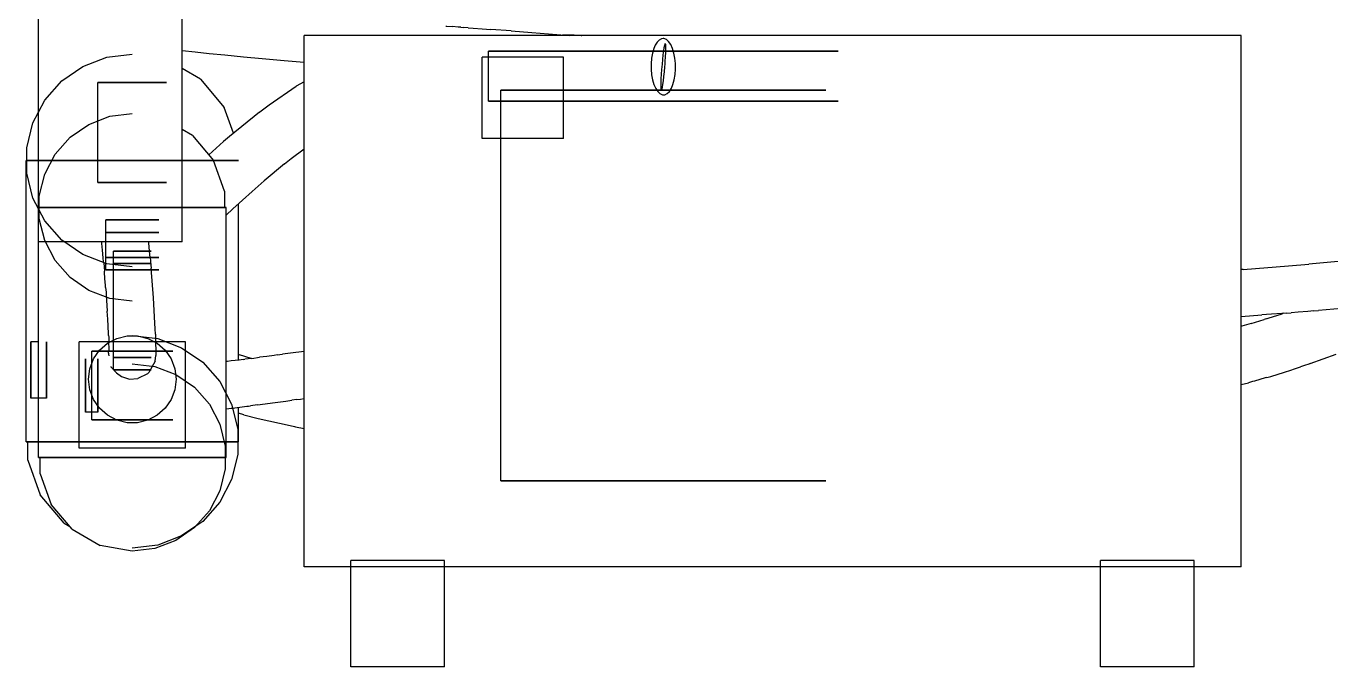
# Model space of a CAD drawing. Header units: millimetres. Extents: x -808 to -5, y -418 to 283.
# Drawn here: x -752.76 to -706.81, y 5.03 to 27.58 of the extents above; entities that cross this region are included whole.
import ezdxf

# ---------------------------------------------------------------- set-up
doc = ezdxf.new("R2010")
doc.units = ezdxf.units.MM
doc.layers.add('HIDDEN', color=8, linetype='Continuous')
doc.layers.add('VISIBLE', color=7, linetype='Continuous')

msp = doc.modelspace()

# ---------------------------------------------------------------- linework, layer by layer
at = {"layer": 'HIDDEN'}
for points in [[(-752.316, 19.99), (-752.316, 30.11)], [(-747.256, 19.99), (-747.256, 30.11)], [(-709.966, 27.25), (-742.966, 27.25)], [(-742.966, 8.55), (-742.966, 27.25)], [(-730.378, 27.132), (-730.461, 27.089)], [(-730.317, 27.14), (-730.378, 27.132)], [(-730.292, 27.137), (-730.317, 27.14)], [(-730.208, 27.104), (-730.292, 27.137)], [(-709.966, 8.55), (-709.966, 27.25)], [(-736.476, 24.94), (-736.476, 26.7)], [(-736.297, 26.7), (-736.476, 26.7)], [(-736.476, 26.7), (-736.297, 26.7)], [(-735.771, 26.7), (-736.297, 26.7)], [(-736.297, 26.7), (-735.771, 26.7)], [(-734.927, 26.7), (-735.771, 26.7)], [(-735.771, 26.7), (-734.927, 26.7)], [(-733.815, 26.7), (-734.927, 26.7)], [(-734.927, 26.7), (-733.815, 26.7)], [(-732.5, 26.7), (-733.815, 26.7)], [(-733.815, 26.7), (-732.5, 26.7)], [(-731.059, 26.7), (-732.5, 26.7)], [(-732.5, 26.7), (-731.059, 26.7)], [(-729.574, 26.7), (-731.059, 26.7)], [(-731.059, 26.7), (-729.574, 26.7)], [(-730.653, 26.785), (-730.699, 26.625)], [(-730.6, 26.909), (-730.653, 26.785)], [(-730.537, 27.01), (-730.6, 26.909)], [(-730.461, 27.089), (-730.537, 27.01)], [(-730.316, 26.57), (-730.299, 26.712)], [(-730.299, 26.712), (-730.283, 26.828)], [(-730.283, 26.828), (-730.268, 26.912)], [(-730.268, 26.912), (-730.255, 26.96)], [(-730.255, 26.96), (-730.247, 26.972)], [(-730.242, 26.651), (-730.25, 26.5)], [(-730.247, 26.972), (-730.246, 26.971)], [(-730.246, 26.971), (-730.239, 26.944)], [(-730.238, 26.78), (-730.242, 26.651)], [(-730.239, 26.944), (-730.237, 26.879)], [(-730.237, 26.879), (-730.238, 26.78)], [(-730.128, 27.033), (-730.208, 27.104)], [(-730.055, 26.927), (-730.128, 27.033)], [(-729.993, 26.792), (-730.055, 26.927)], [(-729.943, 26.631), (-729.993, 26.792)], [(-728.132, 26.7), (-729.574, 26.7)], [(-729.574, 26.7), (-728.132, 26.7)], [(-726.817, 26.7), (-728.132, 26.7)], [(-728.132, 26.7), (-726.817, 26.7)], [(-725.705, 26.7), (-726.817, 26.7)], [(-726.817, 26.7), (-725.705, 26.7)], [(-724.862, 26.7), (-725.705, 26.7)], [(-725.705, 26.7), (-724.862, 26.7)], [(-724.335, 26.7), (-724.862, 26.7)], [(-724.862, 26.7), (-724.335, 26.7)], [(-724.156, 26.7), (-724.335, 26.7)], [(-724.335, 26.7), (-724.156, 26.7)], [(-750.754, 26.162), (-749.911, 26.481)], [(-749.911, 26.481), (-749.016, 26.59)], [(-733.836, 26.48), (-736.696, 26.48)], [(-736.696, 23.62), (-736.696, 26.48)], [(-733.836, 26.48), (-736.696, 26.48)], [(-736.696, 23.62), (-736.696, 26.48)], [(-733.836, 23.62), (-733.836, 26.48)], [(-733.836, 23.62), (-733.836, 26.48)], [(-730.731, 26.446), (-730.746, 26.255)], [(-730.746, 26.255), (-730.745, 26.06)], [(-730.699, 26.625), (-730.731, 26.446)], [(-730.364, 26.057), (-730.349, 26.235)], [(-730.349, 26.235), (-730.333, 26.408)], [(-730.333, 26.408), (-730.316, 26.57)], [(-730.268, 26.242), (-730.276, 26.15)], [(-730.261, 26.332), (-730.268, 26.242)], [(-730.25, 26.5), (-730.261, 26.332)], [(-729.907, 26.452), (-729.943, 26.631)], [(-729.888, 26.261), (-729.907, 26.452)], [(-729.885, 26.066), (-729.888, 26.261)], [(-751.496, 25.649), (-750.754, 26.162)], [(-730.745, 26.06), (-730.728, 25.868)], [(-730.728, 25.868), (-730.694, 25.686)], [(-730.386, 25.723), (-730.377, 25.884)], [(-730.377, 25.884), (-730.364, 26.057)], [(-730.308, 25.808), (-730.325, 25.655)], [(-730.291, 25.975), (-730.308, 25.808)], [(-730.276, 26.15), (-730.291, 25.975)], [(-729.929, 25.693), (-729.899, 25.874)], [(-729.899, 25.874), (-729.885, 26.066)], [(-752.094, 24.975), (-751.496, 25.649)], [(-750.226, 22.08), (-750.226, 25.6)], [(-750.191, 25.6), (-750.226, 25.6)], [(-750.226, 25.6), (-750.191, 25.6)], [(-750.088, 25.6), (-750.191, 25.6)], [(-750.191, 25.6), (-750.088, 25.6)], [(-749.922, 25.6), (-750.088, 25.6)], [(-750.088, 25.6), (-749.922, 25.6)], [(-749.703, 25.6), (-749.922, 25.6)], [(-749.922, 25.6), (-749.703, 25.6)], [(-749.445, 25.6), (-749.703, 25.6)], [(-749.703, 25.6), (-749.445, 25.6)], [(-749.162, 25.6), (-749.445, 25.6)], [(-749.445, 25.6), (-749.162, 25.6)], [(-748.87, 25.6), (-749.162, 25.6)], [(-749.162, 25.6), (-748.87, 25.6)], [(-748.587, 25.6), (-748.87, 25.6)], [(-748.87, 25.6), (-748.587, 25.6)], [(-748.329, 25.6), (-748.587, 25.6)], [(-748.587, 25.6), (-748.329, 25.6)], [(-748.11, 25.6), (-748.329, 25.6)], [(-748.329, 25.6), (-748.11, 25.6)], [(-747.945, 25.6), (-748.11, 25.6)], [(-748.11, 25.6), (-747.945, 25.6)], [(-747.841, 25.6), (-747.945, 25.6)], [(-747.945, 25.6), (-747.841, 25.6)], [(-747.806, 25.6), (-747.841, 25.6)], [(-747.841, 25.6), (-747.806, 25.6)], [(-736.036, 11.575), (-736.036, 25.325)], [(-735.87, 25.325), (-736.036, 25.325)], [(-736.036, 25.325), (-735.87, 25.325)], [(-735.381, 25.325), (-735.87, 25.325)], [(-735.87, 25.325), (-735.381, 25.325)], [(-734.598, 25.325), (-735.381, 25.325)], [(-735.381, 25.325), (-734.598, 25.325)], [(-733.565, 25.325), (-734.598, 25.325)], [(-734.598, 25.325), (-733.565, 25.325)], [(-732.344, 25.325), (-733.565, 25.325)], [(-733.565, 25.325), (-732.344, 25.325)], [(-731.006, 25.325), (-732.344, 25.325)], [(-732.344, 25.325), (-731.006, 25.325)], [(-729.627, 25.325), (-731.006, 25.325)], [(-731.006, 25.325), (-729.627, 25.325)], [(-730.694, 25.686), (-730.645, 25.523)], [(-730.645, 25.523), (-730.584, 25.385)], [(-730.584, 25.385), (-730.512, 25.276)], [(-730.512, 25.276), (-730.433, 25.202)], [(-730.396, 25.468), (-730.393, 25.582)], [(-730.395, 25.385), (-730.396, 25.468)], [(-730.39, 25.338), (-730.395, 25.385)], [(-730.393, 25.582), (-730.386, 25.723)], [(-730.385, 25.328), (-730.39, 25.338)], [(-730.382, 25.329), (-730.385, 25.328)], [(-730.371, 25.359), (-730.382, 25.329)], [(-730.358, 25.425), (-730.371, 25.359)], [(-730.342, 25.526), (-730.358, 25.425)], [(-730.325, 25.655), (-730.342, 25.526)], [(-730.18, 25.204), (-730.103, 25.28)], [(-730.103, 25.28), (-730.033, 25.39)], [(-730.033, 25.39), (-729.975, 25.529)], [(-729.975, 25.529), (-729.929, 25.693)], [(-728.288, 25.325), (-729.627, 25.325)], [(-729.627, 25.325), (-728.288, 25.325)], [(-727.067, 25.325), (-728.288, 25.325)], [(-728.288, 25.325), (-727.067, 25.325)], [(-726.035, 25.325), (-727.067, 25.325)], [(-727.067, 25.325), (-726.035, 25.325)], [(-725.251, 25.325), (-726.035, 25.325)], [(-726.035, 25.325), (-725.251, 25.325)], [(-724.762, 25.325), (-725.251, 25.325)], [(-725.251, 25.325), (-724.762, 25.325)], [(-724.596, 25.325), (-724.762, 25.325)], [(-724.762, 25.325), (-724.596, 25.325)], [(-752.316, 24.551), (-752.094, 24.975)], [(-736.297, 24.94), (-736.476, 24.94)], [(-736.476, 24.94), (-736.297, 24.94)], [(-735.771, 24.94), (-736.297, 24.94)], [(-736.297, 24.94), (-735.771, 24.94)], [(-734.927, 24.94), (-735.771, 24.94)], [(-735.771, 24.94), (-734.927, 24.94)], [(-733.815, 24.94), (-734.927, 24.94)], [(-734.927, 24.94), (-733.815, 24.94)], [(-732.5, 24.94), (-733.815, 24.94)], [(-733.815, 24.94), (-732.5, 24.94)], [(-731.059, 24.94), (-732.5, 24.94)], [(-732.5, 24.94), (-731.059, 24.94)], [(-729.574, 24.94), (-731.059, 24.94)], [(-731.059, 24.94), (-729.574, 24.94)], [(-730.433, 25.202), (-730.349, 25.164)], [(-730.349, 25.164), (-730.315, 25.16)], [(-730.315, 25.16), (-730.263, 25.165)], [(-730.263, 25.165), (-730.18, 25.204)], [(-728.132, 24.94), (-729.574, 24.94)], [(-729.574, 24.94), (-728.132, 24.94)], [(-726.817, 24.94), (-728.132, 24.94)], [(-728.132, 24.94), (-726.817, 24.94)], [(-725.705, 24.94), (-726.817, 24.94)], [(-726.817, 24.94), (-725.705, 24.94)], [(-724.862, 24.94), (-725.705, 24.94)], [(-725.705, 24.94), (-724.862, 24.94)], [(-724.335, 24.94), (-724.862, 24.94)], [(-724.862, 24.94), (-724.335, 24.94)], [(-724.156, 24.94), (-724.335, 24.94)], [(-724.335, 24.94), (-724.156, 24.94)], [(-750.55, 24.122), (-749.806, 24.404)], [(-749.806, 24.404), (-749.016, 24.5)], [(-751.204, 23.67), (-750.55, 24.122)], [(-751.732, 23.075), (-751.204, 23.67)], [(-733.836, 23.62), (-736.696, 23.62)], [(-733.836, 23.62), (-736.696, 23.62)], [(-752.102, 22.37), (-751.732, 23.075)], [(-752.647, 22.85), (-752.756, 22.85)], [(-752.729, 22.399), (-752.729, 22.85)], [(-752.328, 22.85), (-752.647, 22.85)], [(-751.816, 22.85), (-752.328, 22.85)], [(-752.316, 22.85), (-751.816, 22.85)], [(-751.141, 22.85), (-751.816, 22.85)], [(-751.816, 22.85), (-751.141, 22.85)], [(-750.342, 22.85), (-751.141, 22.85)], [(-751.141, 22.85), (-750.342, 22.85)], [(-749.467, 22.85), (-750.342, 22.85)], [(-750.342, 22.85), (-749.467, 22.85)], [(-748.565, 22.85), (-749.467, 22.85)], [(-749.467, 22.85), (-748.565, 22.85)], [(-747.69, 22.85), (-748.565, 22.85)], [(-748.565, 22.85), (-747.69, 22.85)], [(-746.892, 22.85), (-747.69, 22.85)], [(-747.69, 22.85), (-746.892, 22.85)], [(-746.217, 22.85), (-746.892, 22.85)], [(-746.892, 22.85), (-746.827, 22.85)], [(-746.538, 22.85), (-746.217, 22.85)], [(-745.705, 22.85), (-746.217, 22.85)], [(-746.217, 22.85), (-745.705, 22.85)], [(-745.385, 22.85), (-745.705, 22.85)], [(-745.705, 22.85), (-745.385, 22.85)], [(-745.276, 22.85), (-745.385, 22.85)], [(-745.385, 22.85), (-745.276, 22.85)], [(-752.513, 21.524), (-752.729, 22.399)], [(-752.292, 21.598), (-752.102, 22.37)], [(-750.191, 22.08), (-750.226, 22.08)], [(-750.226, 22.08), (-750.191, 22.08)], [(-750.088, 22.08), (-750.191, 22.08)], [(-750.191, 22.08), (-750.088, 22.08)], [(-749.922, 22.08), (-750.088, 22.08)], [(-750.088, 22.08), (-749.922, 22.08)], [(-749.703, 22.08), (-749.922, 22.08)], [(-749.922, 22.08), (-749.703, 22.08)], [(-749.445, 22.08), (-749.703, 22.08)], [(-749.703, 22.08), (-749.445, 22.08)], [(-749.162, 22.08), (-749.445, 22.08)], [(-749.445, 22.08), (-749.162, 22.08)], [(-748.87, 22.08), (-749.162, 22.08)], [(-749.162, 22.08), (-748.87, 22.08)], [(-748.587, 22.08), (-748.87, 22.08)], [(-748.87, 22.08), (-748.587, 22.08)], [(-748.329, 22.08), (-748.587, 22.08)], [(-748.587, 22.08), (-748.329, 22.08)], [(-748.11, 22.08), (-748.329, 22.08)], [(-748.329, 22.08), (-748.11, 22.08)], [(-747.945, 22.08), (-748.11, 22.08)], [(-748.11, 22.08), (-747.945, 22.08)], [(-747.841, 22.08), (-747.945, 22.08)], [(-747.945, 22.08), (-747.841, 22.08)], [(-747.806, 22.08), (-747.841, 22.08)], [(-747.841, 22.08), (-747.806, 22.08)], [(-752.292, 20.802), (-752.292, 21.598)], [(-752.094, 20.725), (-752.513, 21.524)], [(-752.316, 19.99), (-752.316, 21.2)], [(-752.22, 21.2), (-752.316, 21.2)], [(-752.316, 21.2), (-752.22, 21.2)], [(-751.938, 21.2), (-752.22, 21.2)], [(-752.22, 21.2), (-751.938, 21.2)], [(-751.486, 21.2), (-751.938, 21.2)], [(-751.938, 21.2), (-751.486, 21.2)], [(-750.891, 21.2), (-751.486, 21.2)], [(-751.486, 21.2), (-750.891, 21.2)], [(-750.186, 21.2), (-750.891, 21.2)], [(-750.891, 21.2), (-750.186, 21.2)], [(-749.414, 21.2), (-750.186, 21.2)], [(-750.186, 21.2), (-749.414, 21.2)], [(-748.618, 21.2), (-749.414, 21.2)], [(-749.414, 21.2), (-748.618, 21.2)], [(-747.846, 21.2), (-748.618, 21.2)], [(-748.618, 21.2), (-747.846, 21.2)], [(-747.142, 21.2), (-747.846, 21.2)], [(-747.846, 21.2), (-747.256, 21.2)], [(-746.546, 21.2), (-747.142, 21.2)], [(-746.094, 21.2), (-746.546, 21.2)], [(-745.812, 21.2), (-746.094, 21.2)], [(-745.716, 21.2), (-745.812, 21.2)], [(-752.102, 20.03), (-752.292, 20.802)], [(-751.496, 20.051), (-752.094, 20.725)], [(-749.951, 19.44), (-749.951, 20.76)], [(-749.924, 20.76), (-749.951, 20.76)], [(-749.951, 20.76), (-749.924, 20.76)], [(-749.844, 20.76), (-749.924, 20.76)], [(-749.924, 20.76), (-749.844, 20.76)], [(-749.716, 20.76), (-749.844, 20.76)], [(-749.844, 20.76), (-749.716, 20.76)], [(-749.547, 20.76), (-749.716, 20.76)], [(-749.716, 20.76), (-749.547, 20.76)], [(-749.348, 20.76), (-749.547, 20.76)], [(-749.547, 20.76), (-749.348, 20.76)], [(-749.129, 20.76), (-749.348, 20.76)], [(-749.348, 20.76), (-749.129, 20.76)], [(-748.903, 20.76), (-749.129, 20.76)], [(-749.129, 20.76), (-748.903, 20.76)], [(-748.685, 20.76), (-748.903, 20.76)], [(-748.903, 20.76), (-748.685, 20.76)], [(-748.485, 20.76), (-748.685, 20.76)], [(-748.685, 20.76), (-748.485, 20.76)], [(-748.316, 20.76), (-748.485, 20.76)], [(-748.485, 20.76), (-748.316, 20.76)], [(-748.188, 20.76), (-748.316, 20.76)], [(-748.316, 20.76), (-748.188, 20.76)], [(-748.108, 20.76), (-748.188, 20.76)], [(-748.188, 20.76), (-748.108, 20.76)], [(-748.081, 20.76), (-748.108, 20.76)], [(-748.108, 20.76), (-748.081, 20.76)], [(-749.951, 19), (-749.951, 20.32)], [(-749.924, 20.32), (-749.951, 20.32)], [(-749.951, 20.32), (-749.924, 20.32)], [(-749.844, 20.32), (-749.924, 20.32)], [(-749.924, 20.32), (-749.844, 20.32)], [(-749.716, 20.32), (-749.844, 20.32)], [(-749.844, 20.32), (-749.716, 20.32)], [(-749.547, 20.32), (-749.716, 20.32)], [(-749.716, 20.32), (-749.547, 20.32)], [(-749.348, 20.32), (-749.547, 20.32)], [(-749.547, 20.32), (-749.348, 20.32)], [(-749.129, 20.32), (-749.348, 20.32)], [(-749.348, 20.32), (-749.129, 20.32)], [(-748.903, 20.32), (-749.129, 20.32)], [(-749.129, 20.32), (-748.903, 20.32)], [(-748.685, 20.32), (-748.903, 20.32)], [(-748.903, 20.32), (-748.685, 20.32)], [(-748.485, 20.32), (-748.685, 20.32)], [(-748.685, 20.32), (-748.485, 20.32)], [(-748.316, 20.32), (-748.485, 20.32)], [(-748.485, 20.32), (-748.316, 20.32)], [(-748.188, 20.32), (-748.316, 20.32)], [(-748.316, 20.32), (-748.188, 20.32)], [(-748.108, 20.32), (-748.188, 20.32)], [(-748.188, 20.32), (-748.108, 20.32)], [(-748.081, 20.32), (-748.108, 20.32)], [(-748.108, 20.32), (-748.081, 20.32)], [(-747.256, 19.99), (-752.316, 19.99)], [(-751.732, 19.325), (-752.102, 20.03)], [(-750.754, 19.538), (-751.496, 20.051)], [(-751.204, 18.73), (-751.732, 19.325)], [(-749.911, 19.219), (-750.754, 19.538)], [(-749.924, 19.44), (-749.951, 19.44)], [(-749.951, 19.44), (-749.924, 19.44)], [(-749.844, 19.44), (-749.924, 19.44)], [(-749.924, 19.44), (-749.844, 19.44)], [(-749.716, 19.44), (-749.844, 19.44)], [(-749.844, 19.44), (-749.716, 19.44)], [(-749.547, 19.44), (-749.716, 19.44)], [(-749.716, 19.44), (-749.547, 19.44)], [(-749.676, 15.92), (-749.676, 19.66)], [(-749.657, 19.66), (-749.676, 19.66)], [(-749.676, 19.66), (-749.657, 19.66)], [(-749.601, 19.66), (-749.657, 19.66)], [(-749.657, 19.66), (-749.601, 19.66)], [(-749.51, 19.66), (-749.601, 19.66)], [(-749.601, 19.66), (-749.51, 19.66)], [(-749.348, 19.44), (-749.547, 19.44)], [(-749.547, 19.44), (-749.348, 19.44)], [(-749.391, 19.66), (-749.51, 19.66)], [(-749.51, 19.66), (-749.391, 19.66)], [(-749.25, 19.66), (-749.391, 19.66)], [(-749.391, 19.66), (-749.25, 19.66)], [(-749.129, 19.44), (-749.348, 19.44)], [(-749.348, 19.44), (-749.129, 19.44)], [(-749.096, 19.66), (-749.25, 19.66)], [(-749.25, 19.66), (-749.096, 19.66)], [(-748.903, 19.44), (-749.129, 19.44)], [(-749.129, 19.44), (-748.903, 19.44)], [(-748.937, 19.66), (-749.096, 19.66)], [(-749.096, 19.66), (-748.937, 19.66)], [(-748.782, 19.66), (-748.937, 19.66)], [(-748.937, 19.66), (-748.782, 19.66)], [(-748.685, 19.44), (-748.903, 19.44)], [(-748.903, 19.44), (-748.685, 19.44)], [(-748.641, 19.66), (-748.782, 19.66)], [(-748.782, 19.66), (-748.641, 19.66)], [(-748.485, 19.44), (-748.685, 19.44)], [(-748.685, 19.44), (-748.485, 19.44)], [(-748.522, 19.66), (-748.641, 19.66)], [(-748.641, 19.66), (-748.522, 19.66)], [(-748.432, 19.66), (-748.522, 19.66)], [(-748.522, 19.66), (-748.432, 19.66)], [(-748.316, 19.44), (-748.485, 19.44)], [(-748.485, 19.44), (-748.316, 19.44)], [(-748.375, 19.66), (-748.432, 19.66)], [(-748.432, 19.66), (-748.375, 19.66)], [(-748.356, 19.66), (-748.375, 19.66)], [(-748.375, 19.66), (-748.356, 19.66)], [(-748.188, 19.44), (-748.316, 19.44)], [(-748.316, 19.44), (-748.188, 19.44)], [(-748.108, 19.44), (-748.188, 19.44)], [(-748.188, 19.44), (-748.108, 19.44)], [(-748.081, 19.44), (-748.108, 19.44)], [(-748.108, 19.44), (-748.081, 19.44)], [(-749.924, 19), (-749.951, 19)], [(-749.951, 19), (-749.924, 19)], [(-749.844, 19), (-749.924, 19)], [(-749.924, 19), (-749.844, 19)], [(-749.016, 19.11), (-749.911, 19.219)], [(-749.716, 19), (-749.844, 19)], [(-749.844, 19), (-749.716, 19)], [(-749.547, 19), (-749.716, 19)], [(-749.716, 19), (-749.547, 19)], [(-749.676, 15.48), (-749.676, 19.22)], [(-749.657, 19.22), (-749.676, 19.22)], [(-749.676, 19.22), (-749.657, 19.22)], [(-749.601, 19.22), (-749.657, 19.22)], [(-749.657, 19.22), (-749.601, 19.22)], [(-749.51, 19.22), (-749.601, 19.22)], [(-749.601, 19.22), (-749.51, 19.22)], [(-749.348, 19), (-749.547, 19)], [(-749.547, 19), (-749.348, 19)], [(-749.391, 19.22), (-749.51, 19.22)], [(-749.51, 19.22), (-749.391, 19.22)], [(-749.25, 19.22), (-749.391, 19.22)], [(-749.391, 19.22), (-749.25, 19.22)], [(-749.129, 19), (-749.348, 19)], [(-749.348, 19), (-749.129, 19)], [(-749.096, 19.22), (-749.25, 19.22)], [(-749.25, 19.22), (-749.096, 19.22)], [(-748.903, 19), (-749.129, 19)], [(-749.129, 19), (-748.903, 19)], [(-748.937, 19.22), (-749.096, 19.22)], [(-749.096, 19.22), (-748.937, 19.22)], [(-748.782, 19.22), (-748.937, 19.22)], [(-748.937, 19.22), (-748.782, 19.22)], [(-748.685, 19), (-748.903, 19)], [(-748.903, 19), (-748.685, 19)], [(-748.641, 19.22), (-748.782, 19.22)], [(-748.782, 19.22), (-748.641, 19.22)], [(-748.485, 19), (-748.685, 19)], [(-748.685, 19), (-748.485, 19)], [(-748.522, 19.22), (-748.641, 19.22)], [(-748.641, 19.22), (-748.522, 19.22)], [(-748.432, 19.22), (-748.522, 19.22)], [(-748.522, 19.22), (-748.432, 19.22)], [(-748.316, 19), (-748.485, 19)], [(-748.485, 19), (-748.316, 19)], [(-748.375, 19.22), (-748.432, 19.22)], [(-748.432, 19.22), (-748.375, 19.22)], [(-748.356, 19.22), (-748.375, 19.22)], [(-748.375, 19.22), (-748.356, 19.22)], [(-748.188, 19), (-748.316, 19)], [(-748.316, 19), (-748.188, 19)], [(-748.108, 19), (-748.188, 19)], [(-748.188, 19), (-748.108, 19)], [(-748.081, 19), (-748.108, 19)], [(-748.108, 19), (-748.081, 19)], [(-750.55, 18.278), (-751.204, 18.73)], [(-749.806, 17.996), (-750.55, 18.278)], [(-749.016, 17.9), (-749.806, 17.996)], [(-749.891, 16.417), (-749.562, 16.59)], [(-749.891, 16.417), (-749.562, 16.59)], [(-749.562, 16.59), (-749.202, 16.679)], [(-749.562, 16.59), (-749.202, 16.679)], [(-749.202, 16.679), (-748.83, 16.679)], [(-749.202, 16.679), (-748.83, 16.679)], [(-749.016, 16.69), (-748.121, 16.581)], [(-748.83, 16.679), (-748.47, 16.59)], [(-748.83, 16.679), (-748.47, 16.59)], [(-748.47, 16.59), (-748.141, 16.417)], [(-748.47, 16.59), (-748.141, 16.417)], [(-748.121, 16.581), (-747.278, 16.262)], [(-752.591, 16.47), (-752.591, 16.441)], [(-752.591, 16.441), (-752.591, 16.357)], [(-752.591, 16.357), (-752.591, 16.221)], [(-752.591, 16.221), (-752.591, 16.042)], [(-752.316, 14.49), (-752.316, 16.47)], [(-752.041, 16.47), (-752.041, 16.441)], [(-752.041, 16.441), (-752.041, 16.47)], [(-752.041, 16.441), (-752.041, 16.357)], [(-752.041, 16.357), (-752.041, 16.441)], [(-752.041, 16.357), (-752.041, 16.221)], [(-752.041, 16.221), (-752.041, 16.357)], [(-752.041, 16.221), (-752.041, 16.042)], [(-752.041, 16.042), (-752.041, 16.221)], [(-747.146, 16.47), (-750.886, 16.47)], [(-750.886, 12.73), (-750.886, 16.47)], [(-747.146, 16.47), (-750.886, 16.47)], [(-750.886, 12.73), (-750.886, 16.47)], [(-750.446, 13.72), (-750.446, 16.14)], [(-750.405, 16.14), (-750.446, 16.14)], [(-750.446, 16.14), (-750.405, 16.14)], [(-750.282, 16.14), (-750.405, 16.14)], [(-750.405, 16.14), (-750.282, 16.14)], [(-750.38, 15.866), (-750.169, 16.171)], [(-750.38, 15.866), (-750.169, 16.171)], [(-750.086, 16.14), (-750.282, 16.14)], [(-750.282, 16.14), (-750.086, 16.14)], [(-750.169, 16.171), (-749.891, 16.417)], [(-750.169, 16.171), (-749.891, 16.417)], [(-749.828, 16.14), (-750.086, 16.14)], [(-750.086, 16.14), (-749.828, 16.14)], [(-749.523, 16.14), (-749.828, 16.14)], [(-749.828, 16.14), (-749.523, 16.14)], [(-749.188, 16.14), (-749.523, 16.14)], [(-749.523, 16.14), (-749.188, 16.14)], [(-748.844, 16.14), (-749.188, 16.14)], [(-749.188, 16.14), (-748.844, 16.14)], [(-748.509, 16.14), (-748.844, 16.14)], [(-748.844, 16.14), (-748.509, 16.14)], [(-748.204, 16.14), (-748.509, 16.14)], [(-748.509, 16.14), (-748.204, 16.14)], [(-747.946, 16.14), (-748.204, 16.14)], [(-748.204, 16.14), (-747.946, 16.14)], [(-748.141, 16.417), (-747.863, 16.171)], [(-748.141, 16.417), (-747.863, 16.171)], [(-747.75, 16.14), (-747.946, 16.14)], [(-747.946, 16.14), (-747.75, 16.14)], [(-747.863, 16.171), (-747.653, 15.866)], [(-747.863, 16.171), (-747.653, 15.866)], [(-747.628, 16.14), (-747.75, 16.14)], [(-747.75, 16.14), (-747.628, 16.14)], [(-747.586, 16.14), (-747.628, 16.14)], [(-747.628, 16.14), (-747.586, 16.14)], [(-747.278, 16.262), (-746.536, 15.749)], [(-747.146, 12.73), (-747.146, 16.47)], [(-747.146, 12.73), (-747.146, 16.47)], [(-752.591, 16.042), (-752.591, 15.831)], [(-752.591, 15.831), (-752.591, 15.599)], [(-752.041, 16.042), (-752.041, 15.831)], [(-752.041, 15.831), (-752.041, 16.042)], [(-752.041, 15.831), (-752.041, 15.599)], [(-752.041, 15.599), (-752.041, 15.831)], [(-750.666, 15.865), (-750.666, 15.838)], [(-750.666, 15.838), (-750.666, 15.865)], [(-750.666, 15.838), (-750.666, 15.758)], [(-750.666, 15.758), (-750.666, 15.838)], [(-750.666, 15.758), (-750.666, 15.63)], [(-750.666, 15.63), (-750.666, 15.758)], [(-750.666, 15.63), (-750.666, 15.461)], [(-750.666, 15.461), (-750.666, 15.63)], [(-750.511, 15.519), (-750.38, 15.866)], [(-750.511, 15.519), (-750.38, 15.866)], [(-750.226, 15.865), (-750.226, 15.838)], [(-750.226, 15.838), (-750.226, 15.865)], [(-750.226, 15.838), (-750.226, 15.758)], [(-750.226, 15.758), (-750.226, 15.838)], [(-750.226, 15.758), (-750.226, 15.63)], [(-750.226, 15.63), (-750.226, 15.758)], [(-750.226, 15.63), (-750.226, 15.461)], [(-750.226, 15.461), (-750.226, 15.63)], [(-749.657, 15.92), (-749.676, 15.92)], [(-749.676, 15.92), (-749.657, 15.92)], [(-749.601, 15.92), (-749.657, 15.92)], [(-749.657, 15.92), (-749.601, 15.92)], [(-749.51, 15.92), (-749.601, 15.92)], [(-749.601, 15.92), (-749.51, 15.92)], [(-749.391, 15.92), (-749.51, 15.92)], [(-749.51, 15.92), (-749.391, 15.92)], [(-749.25, 15.92), (-749.391, 15.92)], [(-749.391, 15.92), (-749.25, 15.92)], [(-749.096, 15.92), (-749.25, 15.92)], [(-749.25, 15.92), (-749.096, 15.92)], [(-748.937, 15.92), (-749.096, 15.92)], [(-749.096, 15.92), (-748.937, 15.92)], [(-749.016, 15.7), (-748.226, 15.604)], [(-748.782, 15.92), (-748.937, 15.92)], [(-748.937, 15.92), (-748.782, 15.92)], [(-748.641, 15.92), (-748.782, 15.92)], [(-748.782, 15.92), (-748.641, 15.92)], [(-748.522, 15.92), (-748.641, 15.92)], [(-748.641, 15.92), (-748.522, 15.92)], [(-748.432, 15.92), (-748.522, 15.92)], [(-748.522, 15.92), (-748.432, 15.92)], [(-748.375, 15.92), (-748.432, 15.92)], [(-748.432, 15.92), (-748.375, 15.92)], [(-748.356, 15.92), (-748.375, 15.92)], [(-748.375, 15.92), (-748.356, 15.92)], [(-747.653, 15.866), (-747.521, 15.519)], [(-747.653, 15.866), (-747.521, 15.519)], [(-746.536, 15.749), (-745.938, 15.075)], [(-752.591, 15.599), (-752.591, 15.361)], [(-752.591, 15.361), (-752.591, 15.129)], [(-752.041, 15.599), (-752.041, 15.361)], [(-752.041, 15.361), (-752.041, 15.599)], [(-752.041, 15.361), (-752.041, 15.129)], [(-752.041, 15.129), (-752.041, 15.361)], [(-750.666, 15.461), (-750.666, 15.262)], [(-750.666, 15.262), (-750.666, 15.461)], [(-750.666, 15.262), (-750.666, 15.043)], [(-750.666, 15.043), (-750.666, 15.262)], [(-750.556, 15.15), (-750.511, 15.519)], [(-750.556, 15.15), (-750.511, 15.519)], [(-750.226, 15.461), (-750.226, 15.262)], [(-750.226, 15.262), (-750.226, 15.461)], [(-750.226, 15.262), (-750.226, 15.043)], [(-750.226, 15.043), (-750.226, 15.262)], [(-749.657, 15.48), (-749.676, 15.48)], [(-749.676, 15.48), (-749.657, 15.48)], [(-749.601, 15.48), (-749.657, 15.48)], [(-749.657, 15.48), (-749.601, 15.48)], [(-749.51, 15.48), (-749.601, 15.48)], [(-749.601, 15.48), (-749.51, 15.48)], [(-749.391, 15.48), (-749.51, 15.48)], [(-749.51, 15.48), (-749.391, 15.48)], [(-749.25, 15.48), (-749.391, 15.48)], [(-749.391, 15.48), (-749.25, 15.48)], [(-749.096, 15.48), (-749.25, 15.48)], [(-749.25, 15.48), (-749.096, 15.48)], [(-748.937, 15.48), (-749.096, 15.48)], [(-749.096, 15.48), (-748.937, 15.48)], [(-748.782, 15.48), (-748.937, 15.48)], [(-748.937, 15.48), (-748.782, 15.48)], [(-748.641, 15.48), (-748.782, 15.48)], [(-748.782, 15.48), (-748.641, 15.48)], [(-748.522, 15.48), (-748.641, 15.48)], [(-748.641, 15.48), (-748.522, 15.48)], [(-748.432, 15.48), (-748.522, 15.48)], [(-748.522, 15.48), (-748.432, 15.48)], [(-748.375, 15.48), (-748.432, 15.48)], [(-748.432, 15.48), (-748.375, 15.48)], [(-748.356, 15.48), (-748.375, 15.48)], [(-748.375, 15.48), (-748.356, 15.48)], [(-748.226, 15.604), (-747.483, 15.322)], [(-747.521, 15.519), (-747.476, 15.15)], [(-747.521, 15.519), (-747.476, 15.15)], [(-747.483, 15.322), (-746.828, 14.87)], [(-752.591, 15.129), (-752.591, 14.918)], [(-752.591, 14.918), (-752.591, 14.739)], [(-752.591, 14.739), (-752.591, 14.603)], [(-752.041, 15.129), (-752.041, 14.918)], [(-752.041, 14.918), (-752.041, 15.129)], [(-752.041, 14.918), (-752.041, 14.739)], [(-752.041, 14.739), (-752.041, 14.918)], [(-752.041, 14.739), (-752.041, 14.603)], [(-752.041, 14.603), (-752.041, 14.739)], [(-750.666, 15.043), (-750.666, 14.817)], [(-750.666, 14.817), (-750.666, 15.043)], [(-750.666, 14.817), (-750.666, 14.598)], [(-750.666, 14.598), (-750.666, 14.817)], [(-750.511, 14.781), (-750.556, 15.15)], [(-750.511, 14.781), (-750.556, 15.15)], [(-750.38, 14.434), (-750.511, 14.781)], [(-750.38, 14.434), (-750.511, 14.781)], [(-750.226, 15.043), (-750.226, 14.817)], [(-750.226, 14.817), (-750.226, 15.043)], [(-750.226, 14.817), (-750.226, 14.598)], [(-750.226, 14.598), (-750.226, 14.817)], [(-747.521, 14.781), (-747.653, 14.434)], [(-747.521, 14.781), (-747.653, 14.434)], [(-747.476, 15.15), (-747.521, 14.781)], [(-747.476, 15.15), (-747.521, 14.781)], [(-746.828, 14.87), (-746.3, 14.275)], [(-745.938, 15.075), (-745.519, 14.276)], [(-752.591, 14.603), (-752.591, 14.519)], [(-752.591, 14.519), (-752.591, 14.49)], [(-752.041, 14.49), (-752.316, 14.49)], [(-752.041, 14.603), (-752.041, 14.519)], [(-752.041, 14.519), (-752.041, 14.603)], [(-752.041, 14.519), (-752.041, 14.49)], [(-752.041, 14.49), (-752.041, 14.519)], [(-750.666, 14.598), (-750.666, 14.399)], [(-750.666, 14.399), (-750.666, 14.598)], [(-750.666, 14.399), (-750.666, 14.23)], [(-750.666, 14.23), (-750.666, 14.399)], [(-750.169, 14.129), (-750.38, 14.434)], [(-750.169, 14.129), (-750.38, 14.434)], [(-750.226, 14.598), (-750.226, 14.399)], [(-750.226, 14.399), (-750.226, 14.598)], [(-750.226, 14.399), (-750.226, 14.23)], [(-750.226, 14.23), (-750.226, 14.399)], [(-747.653, 14.434), (-747.863, 14.129)], [(-747.653, 14.434), (-747.863, 14.129)], [(-746.3, 14.275), (-745.931, 13.57)], [(-745.519, 14.276), (-745.303, 13.401)], [(-750.666, 14.23), (-750.666, 14.102)], [(-750.666, 14.102), (-750.666, 14.23)], [(-750.666, 14.102), (-750.666, 14.022)], [(-750.666, 14.022), (-750.666, 14.102)], [(-750.666, 14.022), (-750.666, 13.995)], [(-750.666, 13.995), (-750.666, 14.022)], [(-750.226, 13.995), (-750.666, 13.995)], [(-750.226, 14.23), (-750.226, 14.102)], [(-750.226, 14.102), (-750.226, 14.23)], [(-750.226, 14.102), (-750.226, 14.022)], [(-750.226, 14.022), (-750.226, 14.102)], [(-750.226, 14.022), (-750.226, 13.995)], [(-750.226, 13.995), (-750.226, 14.022)], [(-749.891, 13.883), (-750.169, 14.129)], [(-749.891, 13.883), (-750.169, 14.129)], [(-749.562, 13.71), (-749.891, 13.883)], [(-749.562, 13.71), (-749.891, 13.883)], [(-748.141, 13.883), (-748.47, 13.71)], [(-748.141, 13.883), (-748.47, 13.71)], [(-747.863, 14.129), (-748.141, 13.883)], [(-747.863, 14.129), (-748.141, 13.883)], [(-750.405, 13.72), (-750.446, 13.72)], [(-750.446, 13.72), (-750.405, 13.72)], [(-750.282, 13.72), (-750.405, 13.72)], [(-750.405, 13.72), (-750.282, 13.72)], [(-750.086, 13.72), (-750.282, 13.72)], [(-750.282, 13.72), (-750.086, 13.72)], [(-749.828, 13.72), (-750.086, 13.72)], [(-750.086, 13.72), (-749.828, 13.72)], [(-749.523, 13.72), (-749.828, 13.72)], [(-749.828, 13.72), (-749.523, 13.72)], [(-749.202, 13.621), (-749.562, 13.71)], [(-749.202, 13.621), (-749.562, 13.71)], [(-749.188, 13.72), (-749.523, 13.72)], [(-749.523, 13.72), (-749.188, 13.72)], [(-748.83, 13.621), (-749.202, 13.621)], [(-748.83, 13.621), (-749.202, 13.621)], [(-748.844, 13.72), (-749.188, 13.72)], [(-749.188, 13.72), (-748.844, 13.72)], [(-748.509, 13.72), (-748.844, 13.72)], [(-748.844, 13.72), (-748.509, 13.72)], [(-748.47, 13.71), (-748.83, 13.621)], [(-748.47, 13.71), (-748.83, 13.621)], [(-748.204, 13.72), (-748.509, 13.72)], [(-748.509, 13.72), (-748.204, 13.72)], [(-747.946, 13.72), (-748.204, 13.72)], [(-748.204, 13.72), (-747.946, 13.72)], [(-747.75, 13.72), (-747.946, 13.72)], [(-747.946, 13.72), (-747.75, 13.72)], [(-747.628, 13.72), (-747.75, 13.72)], [(-747.75, 13.72), (-747.628, 13.72)], [(-747.586, 13.72), (-747.628, 13.72)], [(-747.628, 13.72), (-747.586, 13.72)], [(-745.931, 13.57), (-745.74, 12.798)], [(-745.303, 13.401), (-745.303, 12.95)], [(-752.647, 12.95), (-752.756, 12.95)], [(-752.328, 12.95), (-752.647, 12.95)], [(-751.816, 12.95), (-752.328, 12.95)], [(-752.316, 12.95), (-751.816, 12.95)], [(-751.141, 12.95), (-751.816, 12.95)], [(-751.816, 12.95), (-751.141, 12.95)], [(-750.342, 12.95), (-751.141, 12.95)], [(-751.141, 12.95), (-750.342, 12.95)], [(-749.467, 12.95), (-750.342, 12.95)], [(-750.342, 12.95), (-749.467, 12.95)], [(-748.565, 12.95), (-749.467, 12.95)], [(-749.467, 12.95), (-748.565, 12.95)], [(-747.69, 12.95), (-748.565, 12.95)], [(-748.565, 12.95), (-747.69, 12.95)], [(-746.892, 12.95), (-747.69, 12.95)], [(-747.69, 12.95), (-746.892, 12.95)], [(-746.217, 12.95), (-746.892, 12.95)], [(-746.892, 12.95), (-746.217, 12.95)], [(-745.705, 12.95), (-746.217, 12.95)], [(-746.217, 12.95), (-745.716, 12.95)], [(-745.385, 12.95), (-745.705, 12.95)], [(-745.276, 12.95), (-745.385, 12.95)], [(-747.146, 12.73), (-750.886, 12.73)], [(-747.146, 12.73), (-750.886, 12.73)], [(-745.74, 12.798), (-745.74, 12.4)], [(-752.22, 12.4), (-752.316, 12.4)], [(-751.938, 12.4), (-752.22, 12.4)], [(-751.486, 12.4), (-751.938, 12.4)], [(-750.891, 12.4), (-751.486, 12.4)], [(-750.186, 12.4), (-750.891, 12.4)], [(-749.414, 12.4), (-750.186, 12.4)], [(-748.618, 12.4), (-749.414, 12.4)], [(-747.846, 12.4), (-748.618, 12.4)], [(-747.142, 12.4), (-747.846, 12.4)], [(-746.546, 12.4), (-747.142, 12.4)], [(-746.094, 12.4), (-746.546, 12.4)], [(-745.812, 12.4), (-746.094, 12.4)], [(-745.716, 12.4), (-745.812, 12.4)], [(-735.87, 11.575), (-736.036, 11.575)], [(-736.036, 11.575), (-735.87, 11.575)], [(-735.381, 11.575), (-735.87, 11.575)], [(-735.87, 11.575), (-735.381, 11.575)], [(-734.598, 11.575), (-735.381, 11.575)], [(-735.381, 11.575), (-734.598, 11.575)], [(-733.565, 11.575), (-734.598, 11.575)], [(-734.598, 11.575), (-733.565, 11.575)], [(-732.344, 11.575), (-733.565, 11.575)], [(-733.565, 11.575), (-732.344, 11.575)], [(-731.006, 11.575), (-732.344, 11.575)], [(-732.344, 11.575), (-731.006, 11.575)], [(-729.627, 11.575), (-731.006, 11.575)], [(-731.006, 11.575), (-729.627, 11.575)], [(-728.288, 11.575), (-729.627, 11.575)], [(-729.627, 11.575), (-728.288, 11.575)], [(-727.067, 11.575), (-728.288, 11.575)], [(-728.288, 11.575), (-727.067, 11.575)], [(-726.035, 11.575), (-727.067, 11.575)], [(-727.067, 11.575), (-726.035, 11.575)], [(-725.251, 11.575), (-726.035, 11.575)], [(-726.035, 11.575), (-725.251, 11.575)], [(-724.762, 11.575), (-725.251, 11.575)], [(-725.251, 11.575), (-724.762, 11.575)], [(-724.596, 11.575), (-724.762, 11.575)], [(-724.762, 11.575), (-724.596, 11.575)], [(-746.784, 9.979), (-747.278, 9.638)], [(-748.121, 9.319), (-749.016, 9.21)], [(-747.278, 9.638), (-748.121, 9.319)], [(-738.016, 8.77), (-741.316, 8.77)], [(-741.316, 5.03), (-741.316, 8.77)], [(-738.016, 8.77), (-741.316, 8.77)], [(-741.316, 5.03), (-741.316, 8.77)], [(-738.016, 8.77), (-741.316, 8.77)], [(-741.316, 5.03), (-741.316, 8.77)], [(-738.016, 8.77), (-741.316, 8.77)], [(-741.316, 5.03), (-741.316, 8.77)], [(-738.016, 8.77), (-741.316, 8.77)], [(-741.316, 5.03), (-741.316, 8.77)], [(-738.016, 8.77), (-741.316, 8.77)], [(-741.316, 5.03), (-741.316, 8.77)], [(-738.016, 8.77), (-741.316, 8.77)], [(-741.316, 5.03), (-741.316, 8.77)], [(-738.016, 5.03), (-738.016, 8.77)], [(-738.016, 5.03), (-738.016, 8.77)], [(-738.016, 5.03), (-738.016, 8.77)], [(-738.016, 5.03), (-738.016, 8.77)], [(-738.016, 5.03), (-738.016, 8.77)], [(-738.016, 5.03), (-738.016, 8.77)], [(-738.016, 5.03), (-738.016, 8.77)], [(-711.616, 8.77), (-714.916, 8.77)], [(-714.916, 5.03), (-714.916, 8.77)], [(-711.616, 8.77), (-714.916, 8.77)], [(-714.916, 5.03), (-714.916, 8.77)], [(-711.616, 8.77), (-714.916, 8.77)], [(-714.916, 5.03), (-714.916, 8.77)], [(-711.616, 8.77), (-714.916, 8.77)], [(-714.916, 5.03), (-714.916, 8.77)], [(-711.616, 8.77), (-714.916, 8.77)], [(-714.916, 5.03), (-714.916, 8.77)], [(-711.616, 8.77), (-714.916, 8.77)], [(-714.916, 5.03), (-714.916, 8.77)], [(-711.616, 8.77), (-714.916, 8.77)], [(-714.916, 5.03), (-714.916, 8.77)], [(-711.616, 5.03), (-711.616, 8.77)], [(-711.616, 5.03), (-711.616, 8.77)], [(-711.616, 5.03), (-711.616, 8.77)], [(-711.616, 5.03), (-711.616, 8.77)], [(-711.616, 5.03), (-711.616, 8.77)], [(-711.616, 5.03), (-711.616, 8.77)], [(-711.616, 5.03), (-711.616, 8.77)], [(-709.966, 8.55), (-742.966, 8.55)], [(-738.016, 8.55), (-741.316, 8.55)], [(-711.616, 8.55), (-714.916, 8.55)], [(-738.016, 5.03), (-741.316, 5.03)], [(-738.016, 5.03), (-741.316, 5.03)], [(-738.016, 5.03), (-741.316, 5.03)], [(-738.016, 5.03), (-741.316, 5.03)], [(-738.016, 5.03), (-741.316, 5.03)], [(-738.016, 5.03), (-741.316, 5.03)], [(-738.016, 5.03), (-741.316, 5.03)], [(-711.616, 5.03), (-714.916, 5.03)], [(-711.616, 5.03), (-714.916, 5.03)], [(-711.616, 5.03), (-714.916, 5.03)], [(-711.616, 5.03), (-714.916, 5.03)], [(-711.616, 5.03), (-714.916, 5.03)], [(-711.616, 5.03), (-714.916, 5.03)], [(-711.616, 5.03), (-714.916, 5.03)]]:
    msp.add_lwpolyline(points, dxfattribs=at)
at = {"layer": 'VISIBLE'}
for points in [[(-752.316, 19.99), (-752.316, 30.11)], [(-747.256, 19.99), (-747.256, 30.11)], [(-737.979, 27.58), (-737.937, 27.577)], [(-737.937, 27.577), (-737.737, 27.562)], [(-709.966, 27.25), (-742.966, 27.25)], [(-742.966, 8.55), (-742.966, 27.25)], [(-737.539, 27.547), (-737.737, 27.562)], [(-737.452, 27.54), (-737.539, 27.547)], [(-737.452, 27.54), (-737.363, 27.534)], [(-737.187, 27.52), (-737.363, 27.534)], [(-737.187, 27.52), (-737.011, 27.507)], [(-737.011, 27.507), (-736.7, 27.484)], [(-736.7, 27.484), (-736.395, 27.461)], [(-735.677, 27.407), (-736.395, 27.461)], [(-735.677, 27.407), (-734.95, 27.352)], [(-734.95, 27.352), (-733.769, 27.261)], [(-733.571, 27.261), (-733.851, 27.267)], [(-733.769, 27.261), (-733.629, 27.25)], [(-733.459, 27.258), (-733.571, 27.261)], [(-733.459, 27.258), (-733.211, 27.251)], [(-733.211, 27.251), (-733.181, 27.25)], [(-709.966, 8.55), (-709.966, 27.25)], [(-747.256, 26.721), (-746.798, 26.67)], [(-746.798, 26.67), (-746.307, 26.619)], [(-746.307, 26.619), (-745.752, 26.563)], [(-745.752, 26.563), (-745.101, 26.501)], [(-745.101, 26.501), (-744.445, 26.441)], [(-744.445, 26.441), (-744.059, 26.407)], [(-744.059, 26.407), (-743.673, 26.373)], [(-743.673, 26.373), (-742.966, 26.314)], [(-746.612, 25.715), (-747.256, 26.087)], [(-746.612, 25.715), (-745.777, 24.72)], [(-744.198, 24.809), (-743.24, 25.46)], [(-742.966, 25.618), (-743.24, 25.46)], [(-752.513, 24.176), (-752.316, 24.551)], [(-745.447, 23.813), (-745.777, 24.72)], [(-744.542, 24.55), (-745.596, 23.691)], [(-744.542, 24.55), (-744.483, 24.595)], [(-744.483, 24.595), (-744.198, 24.809)], [(-752.729, 23.301), (-752.513, 24.176)], [(-746.895, 23.728), (-747.256, 23.936)], [(-746.895, 23.728), (-746.158, 22.85)], [(-745.802, 23.514), (-746.326, 23.049)], [(-745.596, 23.691), (-745.802, 23.514)], [(-752.729, 22.85), (-752.729, 23.301)], [(-743.422, 22.917), (-742.966, 23.259)], [(-752.756, 12.95), (-752.756, 22.85)], [(-752.756, 22.85), (-752.647, 22.85)], [(-752.647, 22.85), (-752.328, 22.85)], [(-752.328, 22.85), (-752.316, 22.85)], [(-746.827, 22.85), (-746.538, 22.85)], [(-745.766, 21.773), (-746.158, 22.85)], [(-743.656, 22.732), (-744.376, 22.132)], [(-743.656, 22.732), (-743.422, 22.917)], [(-744.796, 21.764), (-744.376, 22.132)], [(-745.766, 21.773), (-745.766, 21.2)], [(-745.478, 21.145), (-744.796, 21.764)], [(-747.256, 21.2), (-747.142, 21.2)], [(-747.142, 21.2), (-746.546, 21.2)], [(-746.546, 21.2), (-746.094, 21.2)], [(-746.094, 21.2), (-745.812, 21.2)], [(-745.812, 21.2), (-745.716, 21.2)], [(-745.716, 12.4), (-745.716, 21.2)], [(-745.709, 20.928), (-745.478, 21.145)], [(-745.276, 15.826), (-745.276, 21.328)], [(-745.709, 20.928), (-745.716, 20.921)], [(-747.256, 19.99), (-752.316, 19.99)], [(-752.316, 16.47), (-752.316, 19.99)], [(-750.085, 19.934), (-750.09, 19.99)], [(-750.063, 19.689), (-750.085, 19.934)], [(-748.43, 19.945), (-748.434, 19.99)], [(-748.406, 19.67), (-748.43, 19.945)], [(-750.039, 19.42), (-750.063, 19.689)], [(-750.027, 19.281), (-750.039, 19.42)], [(-748.384, 19.422), (-748.406, 19.67)], [(-748.384, 19.422), (-748.376, 19.335)], [(-748.376, 19.335), (-748.372, 19.281)], [(-704.353, 19.489), (-707.589, 19.198)], [(-750.024, 19.246), (-750.027, 19.281)], [(-750.024, 19.246), (-750, 18.961)], [(-749.994, 18.894), (-750, 18.961)], [(-749.99, 18.846), (-749.994, 18.894)], [(-749.984, 18.768), (-749.99, 18.846)], [(-748.372, 19.281), (-748.354, 19.065)], [(-748.275, 18.015), (-748.354, 19.065)], [(-709.898, 19.019), (-709.966, 19.015)], [(-709.898, 19.019), (-708.294, 19.142)], [(-708.294, 19.142), (-707.589, 19.198)], [(-749.978, 18.688), (-749.984, 18.768)], [(-749.96, 18.457), (-749.978, 18.688)], [(-749.954, 18.377), (-749.96, 18.457)], [(-749.954, 18.377), (-749.942, 18.221)], [(-749.942, 18.221), (-749.935, 18.12)], [(-749.935, 18.12), (-749.897, 17.546)], [(-748.221, 17.131), (-748.275, 18.015)], [(-749.88, 17.268), (-749.897, 17.546)], [(-708.361, 17.482), (-709.074, 17.427)], [(-708.555, 17.447), (-708.497, 17.467)], [(-708.479, 17.473), (-708.497, 17.467)], [(-708.361, 17.482), (-708.21, 17.494)], [(-707.964, 17.513), (-708.21, 17.494)], [(-707.621, 17.541), (-707.964, 17.513)], [(-707.403, 17.559), (-707.621, 17.541)], [(-707.403, 17.559), (-707.24, 17.573)], [(-706.431, 17.641), (-707.24, 17.573)], [(-749.878, 17.224), (-749.88, 17.268)], [(-749.869, 17.068), (-749.878, 17.224)], [(-749.863, 16.958), (-749.869, 17.068)], [(-748.21, 16.927), (-748.221, 17.131)], [(-709.966, 17.361), (-709.239, 17.415)], [(-709.943, 17.019), (-709.966, 17.013)], [(-709.856, 17.044), (-709.943, 17.019)], [(-709.618, 17.114), (-709.856, 17.044)], [(-709.618, 17.114), (-709.161, 17.252)], [(-709.074, 17.427), (-709.239, 17.415)], [(-709.044, 17.289), (-709.161, 17.252)], [(-709.044, 17.289), (-708.984, 17.308)], [(-708.984, 17.308), (-708.555, 17.447)], [(-749.855, 16.808), (-749.863, 16.958)], [(-749.85, 16.688), (-749.855, 16.808)], [(-749.85, 16.688), (-749.847, 16.629)], [(-749.847, 16.629), (-749.842, 16.511)], [(-748.201, 16.742), (-748.21, 16.927)], [(-748.201, 16.742), (-748.197, 16.654)], [(-748.197, 16.654), (-748.195, 16.606)], [(-748.195, 16.606), (-748.186, 15.985)], [(-752.591, 16.441), (-752.591, 16.47)], [(-752.316, 16.47), (-752.591, 16.47)], [(-752.591, 16.357), (-752.591, 16.441)], [(-752.591, 16.221), (-752.591, 16.357)], [(-752.591, 16.042), (-752.591, 16.221)], [(-749.854, 16.078), (-749.846, 16.138)], [(-749.843, 16.167), (-749.846, 16.138)], [(-749.842, 16.171), (-749.843, 16.167)], [(-749.842, 16.511), (-749.84, 16.468)], [(-749.839, 16.26), (-749.842, 16.224)], [(-749.842, 16.224), (-749.842, 16.171)], [(-749.837, 16.325), (-749.841, 16.278)], [(-749.841, 16.278), (-749.839, 16.259)], [(-749.838, 16.419), (-749.84, 16.468)], [(-749.837, 16.374), (-749.838, 16.419)], [(-749.835, 16.308), (-749.837, 16.374)], [(-749.834, 16.259), (-749.835, 16.308)], [(-749.833, 16.22), (-749.834, 16.259)], [(-749.832, 16.172), (-749.833, 16.22)], [(-749.832, 16.143), (-749.832, 16.172)], [(-749.832, 16.143), (-749.831, 16.127)], [(-749.831, 16.127), (-749.831, 16.115)], [(-742.966, 16.133), (-743.447, 16.068)], [(-752.591, 15.831), (-752.591, 16.042)], [(-752.591, 15.599), (-752.591, 15.831)], [(-749.854, 16.067), (-749.854, 16.078)], [(-749.854, 16.067), (-749.853, 16.059)], [(-749.853, 16.059), (-749.854, 16.04)], [(-749.854, 16.04), (-749.852, 16.023)], [(-749.852, 16.023), (-749.847, 16.002)], [(-749.847, 16.002), (-749.842, 15.973)], [(-749.834, 16.07), (-749.835, 16.073)], [(-748.209, 15.785), (-748.431, 15.391)], [(-748.209, 15.785), (-748.186, 15.985)], [(-745.662, 15.777), (-745.716, 15.771)], [(-745.532, 15.794), (-745.662, 15.777)], [(-745.258, 15.829), (-745.532, 15.794)], [(-745.276, 16.024), (-745.238, 16.012)], [(-745.116, 15.847), (-745.258, 15.829)], [(-744.825, 15.885), (-745.238, 16.012)], [(-745.116, 15.847), (-745.048, 15.856)], [(-744.94, 15.87), (-745.048, 15.856)], [(-744.804, 15.887), (-744.94, 15.87)], [(-744.804, 15.887), (-744.534, 15.923)], [(-744.282, 15.957), (-744.534, 15.923)], [(-744.018, 15.992), (-744.282, 15.957)], [(-743.912, 16.006), (-744.018, 15.992)], [(-743.912, 16.006), (-743.729, 16.03)], [(-743.447, 16.068), (-743.729, 16.03)], [(-707.738, 15.633), (-707.874, 15.587)], [(-707.582, 15.687), (-707.738, 15.633)], [(-707.537, 15.702), (-707.582, 15.687)], [(-707.537, 15.702), (-706.616, 16.035)], [(-752.591, 15.361), (-752.591, 15.599)], [(-752.591, 15.129), (-752.591, 15.361)], [(-749.775, 15.602), (-749.773, 15.588)], [(-749.574, 15.374), (-749.773, 15.588)], [(-749.574, 15.374), (-749.392, 15.245)], [(-749.392, 15.245), (-749.12, 15.16)], [(-749.12, 15.16), (-748.823, 15.174)], [(-748.479, 15.347), (-748.823, 15.174)], [(-748.431, 15.391), (-748.479, 15.347)], [(-709.122, 15.196), (-709.497, 15.088)], [(-709.058, 15.215), (-709.122, 15.196)], [(-709.058, 15.215), (-708.927, 15.254)], [(-708.927, 15.254), (-708.445, 15.402)], [(-708.445, 15.402), (-708.217, 15.475)], [(-708.217, 15.475), (-708.085, 15.518)], [(-708.085, 15.518), (-707.874, 15.587)], [(-752.591, 14.918), (-752.591, 15.129)], [(-752.591, 14.739), (-752.591, 14.918)], [(-752.591, 14.603), (-752.591, 14.739)], [(-709.966, 14.963), (-709.706, 15.03)], [(-709.562, 15.07), (-709.706, 15.03)], [(-709.497, 15.088), (-709.562, 15.07)], [(-752.591, 14.519), (-752.591, 14.603)], [(-752.591, 14.49), (-752.591, 14.519)], [(-752.316, 14.49), (-752.591, 14.49)], [(-752.316, 12.4), (-752.316, 14.49)], [(-744.609, 14.25), (-744.856, 14.218)], [(-744.609, 14.25), (-744.339, 14.285)], [(-744.339, 14.285), (-744.075, 14.32)], [(-744.075, 14.32), (-743.802, 14.357)], [(-743.802, 14.357), (-743.615, 14.382)], [(-743.615, 14.382), (-743.403, 14.41)], [(-743.226, 14.434), (-743.403, 14.41)], [(-743.226, 14.434), (-743.087, 14.453)], [(-743.087, 14.453), (-742.966, 14.469)], [(-745.699, 14.111), (-745.716, 14.108)], [(-745.699, 14.111), (-745.534, 14.131)], [(-745.534, 14.131), (-745.468, 14.14)], [(-745.468, 14.14), (-745.403, 14.148)], [(-745.403, 14.148), (-745.142, 14.181)], [(-745.276, 12.95), (-745.276, 14.164)], [(-745.089, 13.902), (-745.276, 13.956)], [(-745.142, 14.181), (-744.986, 14.201)], [(-745.089, 13.902), (-744.581, 13.77)], [(-744.986, 14.201), (-744.925, 14.209)], [(-744.925, 14.209), (-744.856, 14.218)], [(-744.581, 13.77), (-743.458, 13.521)], [(-743.458, 13.521), (-743.307, 13.49)], [(-743.307, 13.49), (-743.267, 13.482)], [(-743.267, 13.482), (-742.966, 13.424)], [(-752.756, 12.95), (-752.647, 12.95)], [(-752.699, 12.301), (-752.699, 12.95)], [(-752.647, 12.95), (-752.328, 12.95)], [(-752.328, 12.95), (-752.316, 12.95)], [(-745.716, 12.95), (-745.705, 12.95)], [(-745.705, 12.95), (-745.385, 12.95)], [(-745.385, 12.95), (-745.276, 12.95)], [(-745.303, 12.95), (-745.303, 12.499)], [(-745.303, 12.499), (-745.519, 11.624)], [(-752.699, 12.301), (-752.255, 11.08)], [(-752.316, 12.4), (-752.22, 12.4)], [(-752.266, 11.827), (-752.266, 12.4)], [(-752.22, 12.4), (-751.938, 12.4)], [(-751.938, 12.4), (-751.486, 12.4)], [(-751.486, 12.4), (-750.891, 12.4)], [(-750.891, 12.4), (-750.186, 12.4)], [(-750.186, 12.4), (-749.414, 12.4)], [(-749.414, 12.4), (-748.618, 12.4)], [(-748.618, 12.4), (-747.846, 12.4)], [(-747.846, 12.4), (-747.142, 12.4)], [(-747.142, 12.4), (-746.546, 12.4)], [(-746.546, 12.4), (-746.094, 12.4)], [(-746.094, 12.4), (-745.812, 12.4)], [(-745.74, 12.002), (-745.931, 11.23)], [(-745.812, 12.4), (-745.716, 12.4)], [(-745.74, 12.4), (-745.74, 12.002)], [(-752.266, 11.827), (-751.874, 10.75)], [(-745.519, 11.624), (-745.938, 10.825)], [(-751.42, 10.085), (-752.255, 11.08)], [(-745.931, 11.23), (-746.3, 10.525)], [(-751.137, 9.872), (-751.874, 10.75)], [(-745.938, 10.825), (-746.536, 10.151)], [(-746.3, 10.525), (-746.828, 9.93)], [(-746.536, 10.151), (-746.784, 9.979)], [(-751.42, 10.085), (-751.218, 9.968)], [(-751.137, 9.872), (-750.145, 9.299)], [(-746.828, 9.93), (-747.483, 9.478)], [(-749.016, 9.1), (-750.145, 9.299)], [(-748.226, 9.196), (-749.016, 9.1)], [(-747.483, 9.478), (-748.226, 9.196)], [(-738.016, 8.77), (-741.316, 8.77)], [(-741.316, 5.03), (-741.316, 8.77)], [(-738.016, 5.03), (-738.016, 8.77)], [(-711.616, 8.77), (-714.916, 8.77)], [(-714.916, 5.03), (-714.916, 8.77)], [(-711.616, 5.03), (-711.616, 8.77)], [(-741.316, 8.55), (-742.966, 8.55)], [(-714.916, 8.55), (-738.016, 8.55)], [(-709.966, 8.55), (-711.616, 8.55)], [(-738.016, 5.03), (-741.316, 5.03)], [(-711.616, 5.03), (-714.916, 5.03)]]:
    msp.add_lwpolyline(points, dxfattribs=at)

doc.saveas('drawing.dxf')
